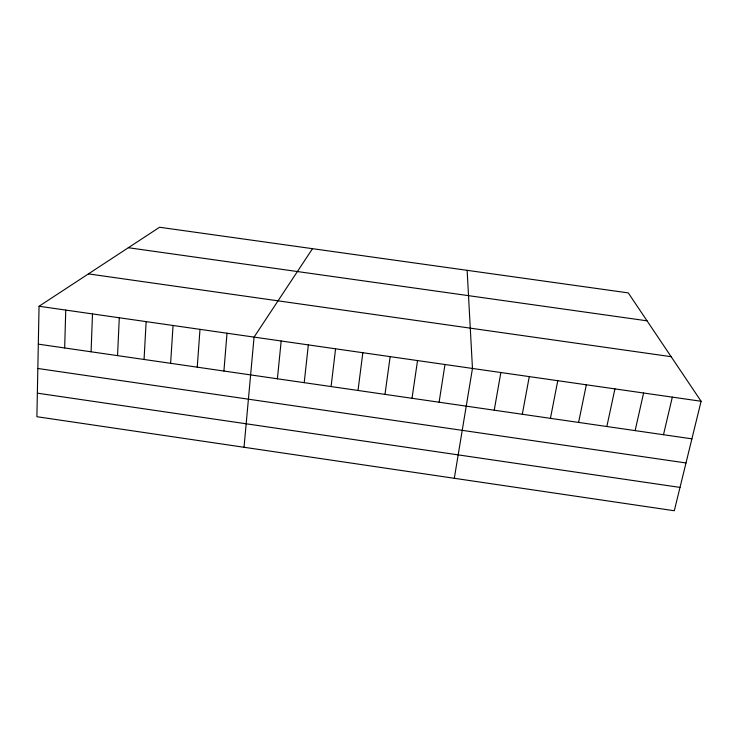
<?xml version="1.0" encoding="UTF-8"?>
<svg xmlns="http://www.w3.org/2000/svg" width="738" height="738" viewBox="0 0 738 738"><rect width="100%" height="100%" fill="white"/><g stroke="black" fill="none" stroke-linecap="round" stroke-linejoin="round"><path stroke-width="1.11" d="M39.049 306.252L36.9 416.712L674.292 510.742L701.1 401.26L628.269 292.894L159.565 227.258L39.049 306.252L701.1 401.26M64.676 347.967L65.747 310.089M91.088 351.795L92.49 313.927M117.545 355.624L119.288 317.774M144.058 359.471L146.142 321.62M170.626 363.317L173.043 325.486M197.24 367.173L199.998 329.351M223.909 371.039L227.009 333.225M244.029 447.265L254.066 337.109L312.506 248.678M277.396 378.788L281.178 341.002M304.213 382.671L308.346 344.904M331.085 386.564L335.569 348.806M358.013 390.467L362.838 352.718M384.987 394.369L390.162 356.639M412.016 398.289L417.542 360.568M439.101 402.21L444.977 364.507M454.304 478.289L472.468 368.456L467.136 270.329M494.239 410.199L500.844 372.524M522.31 414.267L529.275 376.601M550.437 418.345L557.771 380.697M578.61 422.422L586.313 384.793M606.848 426.518L614.929 388.898M635.141 430.614L643.591 393.013M663.49 434.719L672.318 397.136M128.347 247.719L647.032 320.818M88.422 273.89L671.137 356.685M38.311 344.148L691.903 438.842M37.841 368.483L685.989 462.966M37.361 393.16L680.012 487.412"/></g></svg>
